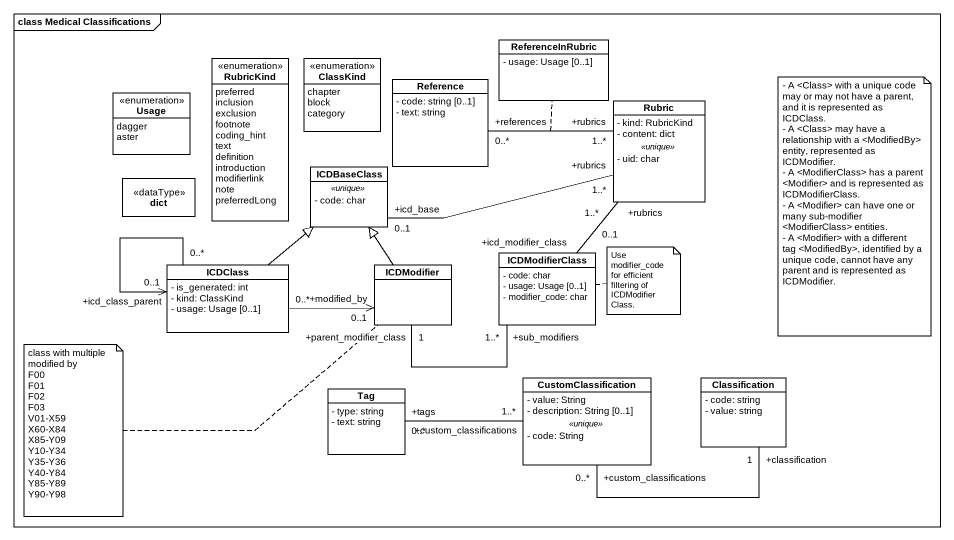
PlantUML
@startuml
mainframe class Medical Classifications
hide circle
hide empty members
skinparam classAttributeIconSize 0
class ReferenceInRubric {
  - usage: Usage [0..1]
}
enum Usage {
  dagger
  aster
}
enum RubricKind {
  preferred
  inclusion
  exclusion
  footnote
  coding_hint
  text
  definition
  introduction
  modifierlink
  note
  preferredLong
}
enum ClassKind {
  chapter
  block
  category
}
class Reference {
  - code: string [0..1]
  - text: string
}
class Rubric {
  - kind: RubricKind
  - content: dict
  .. <<unique>> ..
  - uid: char
}
class ICDBaseClass {
  .. <<unique>> ..
  - code: char
}
class dict <<dataType>>
class ICDClass {
  - is_generated: int
  - kind: ClassKind
  - usage: Usage [0..1]
}
class ICDModifier
class ICDModifierClass {
  - code: char
  - usage: Usage [0..1]
  - modifier_code: char
}
class Tag {
  - type: string
  - text: string
}
class CustomClassification {
  - value: String
  - description: String [0..1]
  .. <<unique>> ..
  - code: String
}
class Classification {
  - code: string
  - value: string
}
Reference "+references\n0..*" -right- "+rubrics\n1..*" Rubric
(Reference, Rubric) .. ReferenceInRubric
Rubric "+rubrics\n1..*" -left- "+icd_base\n0..1" ICDBaseClass
Rubric "+rubrics\n1..*" -- "+icd_modifier_class\n0..1" ICDModifierClass
ICDClass -up-|> ICDBaseClass
ICDClass "0..*" --> "+icd_class_parent\n0..1" ICDClass
ICDClass "0..*" -right-> "+modified_by\n0..1" ICDModifier
ICDModifier -up-|> ICDBaseClass
ICDModifierClass "+sub_modifiers\n1..*" -left- "+parent_modifier_class\n1" ICDModifier
Tag "+tags\n0..*" -right- "+custom_classifications\n1..*" CustomClassification
CustomClassification "+custom_classifications\n0..*" -right- "+classification\n1" Classification
note as N1
  - A <Class> with a unique code may or may not have a parent, and it is represented as ICDClass.
  - A <Class> may have a relationship with a <ModifiedBy> entity, represented as ICDModifier.
  - A <ModifierClass> has a parent <Modifier> and is represented as ICDModifierClass.
  - A <Modifier> can have one or many sub-modifier <ModifierClass> entities.
  - A <Modifier> with a different tag <ModifiedBy>, identified by a unique code, cannot have any parent and is represented as ICDModifier.
end note
note right of ICDModifierClass : Use modifier_code for efficient filtering of ICDModifierClass.
note left of ICDModifier
  class with multiple modified by
  F00
  F01
  F02
  F03
  V01-X59
  X60-X84
  X85-Y09
  Y10-Y34
  Y35-Y36
  Y40-Y84
  Y85-Y89
  Y90-Y98
end note
@enduml
